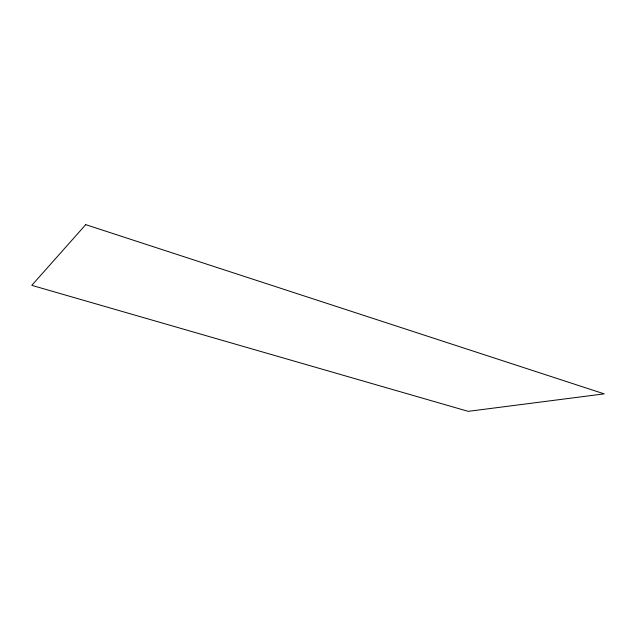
<?xml version="1.0" encoding="UTF-8"?>
<svg xmlns="http://www.w3.org/2000/svg" width="636" height="636" viewBox="0 0 636 636"><rect width="100%" height="100%" fill="white"/><g stroke="black" fill="none" stroke-linecap="round" stroke-linejoin="round"><path stroke-width="0.95" d="M85.725 224.651L31.8 285.357L468.191 411.349L604.2 393.867L85.725 224.651"/></g></svg>
